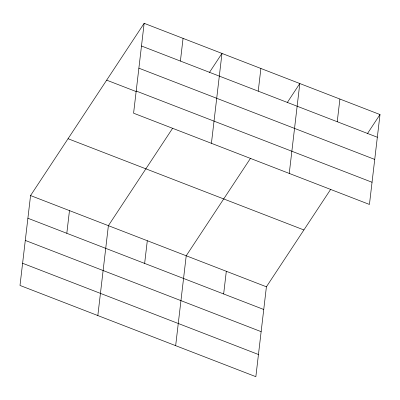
<?xml version="1.0" encoding="UTF-8"?>
<svg xmlns="http://www.w3.org/2000/svg" width="400" height="400" viewBox="0 0 400 400"><rect width="100%" height="100%" fill="white"/><g stroke="black" fill="none" stroke-linecap="round" stroke-linejoin="round"><path stroke-width="0.6" d="M144.15 23.315L133.59 113.205L369.44 204.445L380 114.555L144.15 23.315L30.56 195.555L20 285.445L255.85 376.685L266.41 286.795L330.66 189.375M66.81 233.3L69.475 210.61M97.83 315.555L108.39 225.665L172.64 128.245M144.64 263.405L147.305 240.72M180.4 61.06L183.065 38.37M175.66 345.66L186.22 255.775L250.47 158.355M211.42 143.315L221.98 53.425L209.485 72.37M223.65 293.97L226.315 271.285M258.23 91.17L260.895 68.48M289.25 173.42L299.81 83.535L287.315 102.48M337.24 121.735L339.905 99.045M367.505 133.5L380 114.555M141.485 46.005L377.335 137.245M138.88 68.18L374.73 159.42M136.195 91.03L372.045 182.265M106.665 80.155L136.285 91.615M68.045 138.72L303.895 229.955M30.56 195.555L266.41 286.795M27.895 218.245L263.745 309.48M25.29 240.42L261.14 331.66M22.605 263.27L258.455 354.505"/></g></svg>
